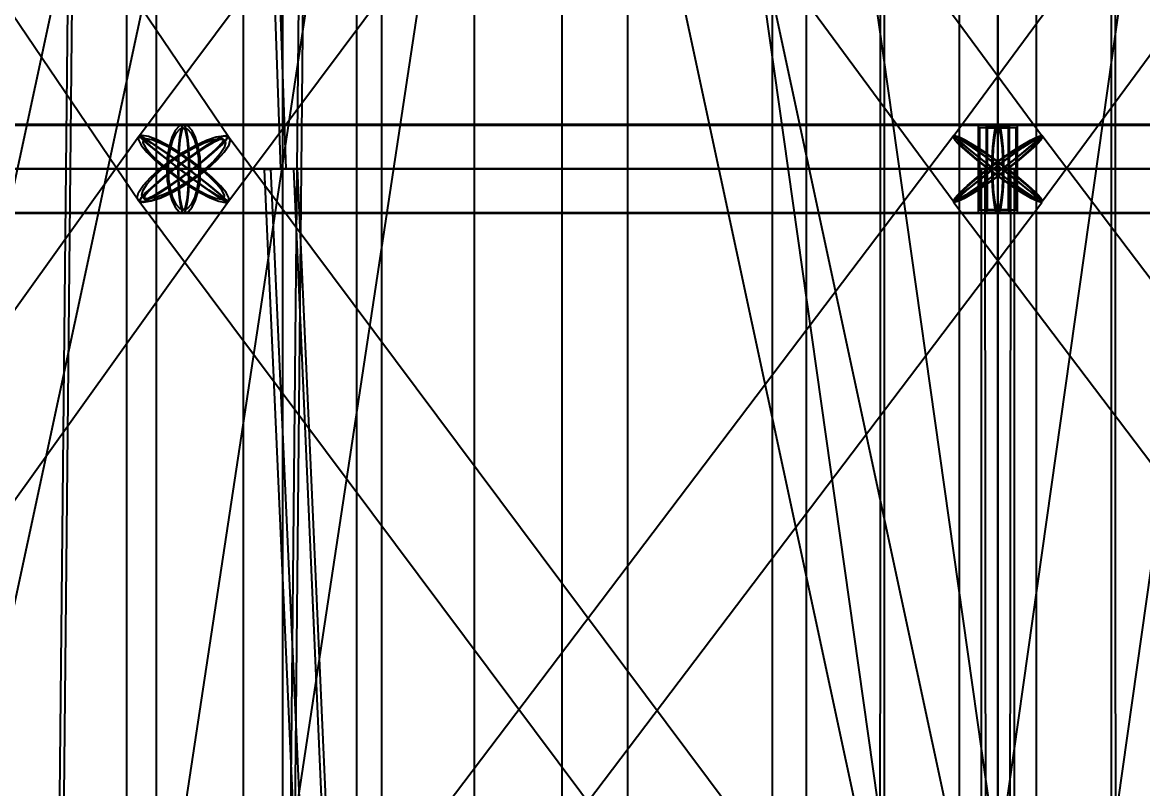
# Model space of a CAD drawing. Header units: millimetres. Extents: x -123812 to 252100, y -3000 to 639000.
# Drawn here: x -4479 to 665, y 352156 to 355672 of the extents above; entities that cross this region are included whole.
import ezdxf

# ---------------------------------------------------------------- set-up
doc = ezdxf.new("R2010")
doc.units = ezdxf.units.MM
for name, color, linetype, lineweight in [('D-BMK-AXIS', 7, 'Continuous', 13), ('D-STR-CORE', 7, 'Continuous', 25), ('D-STR-DECK', 7, 'Continuous', 25), ('D-STR-DIM', 7, 'Continuous', 13), ('D-STR-STRC', 7, 'Continuous', 25)]:
    doc.layers.add(name, color=color, linetype=linetype, lineweight=lineweight)
doc.styles.add('OpenSansCondensed-Light', font='OpenSansCondensed-Light.ttf')
doc.styles.add('TOWER_UNICODE', font='Arial Unicode.ttf')
doc.dimstyles.new('EZDXF', dxfattribs={"dimtxt": 0.25, "dimasz": 0.175, "dimexe": 0.375, "dimexo": 0.125, "dimgap": 0.1, "dimtad": 1, "dimlfac": 100, "dimzin": 12, "dimdsep": 46, "dimtxsty": 'OpenSansCondensed-Light', "dimblk": 'ARCHTICK', "dimcen": 2.5, "dimazin": 3, "dimtfac": 0.5, "dimtmove": 2, "dimatfit": 3})

# ---------------------------------------------------------------- blocks, each defined once
blk = doc.blocks.new('_ARCHTICK')
at = {"color": 0, "linetype": 'BYBLOCK', "const_width": 0.15}
blk.add_lwpolyline([(-0.5, -0.5), (0.5, 0.5)], dxfattribs=at)

msp = doc.modelspace()

# ---------------------------------------------------------------- linework, layer by layer
at = {"layer": 'D-BMK-AXIS'}
msp.add_line((0, -3000), (0, 639000), dxfattribs=at)
at = {"layer": 'D-STR-CORE'}
for points in [[(-4000, 100000), (-4000, 375000), (-3284.1, 375000), (-3284.1, 100000)], [(-4000, 100000), (-4000, 375000), (-3284.1, 375000), (-3284.1, 100000)], [(-3863.7, 100000), (-3863.7, 375000), (-2944.5, 375000), (-2944.5, 100000)], [(-3863.7, 100000), (-3863.7, 375000), (-2944.5, 375000), (-2944.5, 100000)], [(-3464.1, 100000), (-3464.1, 375000), (-2404.2, 375000), (-2404.2, 100000)], [(-3464.1, 100000), (-3464.1, 375000), (-2404.2, 375000), (-2404.2, 100000)], [(-2828.4, 100000), (-2828.4, 375000), (-1700, 375000), (-1700, 100000)], [(-2828.4, 100000), (-2828.4, 375000), (-1700, 375000), (-1700, 100000)], [(-2000, 100000), (-2000, 375000), (-880, 375000), (-880, 100000)], [(-2000, 100000), (-2000, 375000), (-880, 375000), (-880, 100000)], [(-1035.3, 100000), (-1035.3, 375000), (0, 375000), (0, 100000)], [(-1035.3, 100000), (-1035.3, 375000), (0, 375000), (0, 100000)], [(0, 100000), (0, 375000), (1035.3, 375000), (1035.3, 100000)], [(0, 100000), (0, 375000), (1035.3, 375000), (1035.3, 100000)]]:
    msp.add_lwpolyline(points, close=True, dxfattribs=at)
at = {"layer": 'D-STR-DECK'}
for points in [[(-6527.8, 355000), (-7505.8, 369000), (-7479.9, 371000), (-3748.7, 371000), (-3761.8, 369000), (-3268.6, 355000)], [(-6527.8, 355000), (-7505.8, 369000), (-7479.9, 371000), (-3748.7, 371000), (-3761.8, 369000), (-3268.6, 355000)], [(-3292.1, 355000), (-3785.3, 369000), (-3772.2, 371000), (0, 371000), (0, 369000), (0, 355000)], [(-3292.1, 355000), (-3785.3, 369000), (-3772.2, 371000), (0, 371000), (0, 369000), (0, 355000)], [(0, 355000), (0, 369000), (0, 371000), (3772.2, 371000), (3785.3, 369000), (3292.1, 355000)], [(0, 355000), (0, 369000), (0, 371000), (3772.2, 371000), (3785.3, 369000), (3292.1, 355000)], [(-6028.7, 350000), (-6470.4, 355000), (-3340.4, 355000), (-3111.6, 350000)], [(-6028.7, 350000), (-6470.4, 355000), (-3340.4, 355000), (-3111.6, 350000)], [(-2468.1, 334996.6), (-3367, 354996.6), (-3217.2, 355003.4), (-2318.3, 335003.4)], [(-2468.1, 334996.6), (-3367, 354996.6), (-3217.2, 355003.4), (-2318.3, 335003.4)], [(-3012.5, 350000), (-3233.2, 355000), (-59.2, 355000), (-55.2, 350000)], [(-3012.5, 350000), (-3233.2, 355000), (-59.2, 355000), (-55.2, 350000)], [(-75, 335000), (-75, 355000), (75, 355000), (75, 335000)], [(-75, 335000), (-75, 355000), (75, 355000), (75, 335000)], [(55.2, 350000), (59.2, 355000), (3233.2, 355000), (3012.5, 350000)], [(55.2, 350000), (59.2, 355000), (3233.2, 355000), (3012.5, 350000)]]:
    msp.add_lwpolyline(points, close=True, dxfattribs=at)
at = {"layer": 'D-STR-STRC'}
for points in [[(-5568.1, 374958), (-198.7, 349958), (-192, 349952.9), (-172.1, 349951.1), (-140.5, 349952.6), (-99.4, 349957.3), (-51.4, 349965), (0, 349975), (51.4, 349986.7), (99.4, 349999.4), (140.5, 350012), (172.1, 350023.9), (192, 350034.1), (198.7, 350042), (-5170.6, 375042)], [(-198.7, 375042), (-5568.1, 350042), (-5561.3, 350034.1), (-5541.5, 350023.9), (-5509.9, 350012), (-5468.7, 349999.4), (-5420.8, 349986.7), (-5369.4, 349975), (-5317.9, 349965), (-5270, 349957.3), (-5228.8, 349952.6), (-5197.2, 349951.1), (-5177.4, 349952.9), (-5170.6, 349958), (198.7, 374958)], [(-251.1, 375037.8), (-4040, 350037.8), (-4031.4, 350031.4), (-4006.3, 350022.9), (-3966.4, 350012.8), (-3914.4, 350001.8), (-3853.8, 349990.7), (-3788.8, 349980.3), (-3723.8, 349971.2), (-3663.2, 349964), (-3611.2, 349959.3), (-3571.3, 349957.4), (-3546.2, 349958.4), (-3537.7, 349962.2), (251.1, 374962.2)], [(-3788.7, 374964.5), (-251.5, 349964.5), (-242.9, 349962), (-217.8, 349962), (-177.8, 349964.6), (-125.8, 349969.6), (-65.1, 349976.7), (0, 349985.4), (65.1, 349995.1), (125.8, 350005.1), (177.8, 350014.8), (217.8, 350023.4), (242.9, 350030.5), (251.5, 350035.5), (-3285.7, 375035.5)], [(3285.7, 375035.6), (-251.5, 350035.6), (-242.9, 350034.1), (-217.8, 350030.4), (-177.8, 350024.5), (-125.7, 350017), (-65.1, 350008.3), (0, 349999.1), (65.1, 349989.9), (125.7, 349981.4), (177.8, 349974.2), (217.8, 349968.7), (242.9, 349965.4), (251.5, 349964.4), (3788.7, 374964.4)], [(-7330.5, 359852.8), (-3944, 354852.8), (-3922, 354847.6), (-3887.5, 354852.8), (-3842.8, 354868), (-3791.1, 354892.2), (-3735.7, 354923.8), (-3680.6, 354960.6), (-3629.4, 355000), (-3585.6, 355039.4), (-3552.2, 355076.2), (-3531.6, 355107.8), (-3525, 355132), (-3533, 355147.2), (-6919.5, 360147.2)], [(-202.6, 360152.4), (-3941, 355152.4), (-3939.4, 355147.2), (-3924, 355132), (-3896, 355107.8), (-3857.2, 355076.2), (-3810.4, 355039.4), (-3758.7, 355000), (-3705.6, 354960.6), (-3654.7, 354923.8), (-3609.5, 354892.2), (-3573.2, 354868), (-3548.1, 354852.8), (-3535.9, 354847.6), (202.6, 359847.6)], [(-3893.1, 359852.8), (-204.9, 354852.8), (-199.8, 354847.6), (-181.1, 354852.8), (-150, 354868), (-108.7, 354892.2), (-60, 354923.8), (-7.2, 354960.6), (46.1, 355000), (96.2, 355039.4), (139.8, 355076.2), (173.9, 355107.8), (196.1, 355132), (204.9, 355147.2), (-3483.2, 360147.2)], [(3483.2, 360147.2), (-204.9, 355147.2), (-196.1, 355132), (-173.9, 355107.8), (-139.8, 355076.2), (-96.2, 355039.4), (-46.1, 355000), (7.2, 354960.6), (60, 354923.8), (108.7, 354892.2), (150, 354868), (181.1, 354852.8), (199.8, 354847.6), (204.9, 354852.8), (3893.1, 359852.8)], [(-7222.2, 354796.8), (-3738.5, 354796.8), (-3718.4, 354803.7), (-3699.6, 354824), (-3683.5, 354856.3), (-3671.2, 354898.4), (-3663.4, 354947.4), (-3660.7, 355000), (-3663.4, 355052.6), (-3671.2, 355101.6), (-3683.5, 355143.7), (-3699.6, 355176), (-3718.4, 355196.3), (-3738.5, 355203.2), (-7222.2, 355203.2)], [(-7222.2, 354796.8), (-3738.5, 354796.8), (-3718.4, 354803.7), (-3699.6, 354824), (-3683.5, 354856.3), (-3671.2, 354898.4), (-3663.4, 354947.4), (-3660.7, 355000), (-3663.4, 355052.6), (-3671.2, 355101.6), (-3683.5, 355143.7), (-3699.6, 355176), (-3718.4, 355196.3), (-3738.5, 355203.2), (-7222.2, 355203.2)], [(3738.5, 355203.2), (0, 355203.2), (-6.9, 355196.3), (-13.3, 355176), (-18.8, 355143.7), (-23, 355101.6), (-25.6, 355052.6), (-26.5, 355000), (-25.6, 354947.4), (-23, 354898.4), (-18.8, 354856.3), (-13.3, 354824), (-6.9, 354803.7), (0, 354796.8), (3738.5, 354796.8)], [(3738.5, 355203.2), (0, 355203.2), (-6.9, 355196.3), (-13.3, 355176), (-18.8, 355143.7), (-23, 355101.6), (-25.6, 355052.6), (-26.5, 355000), (-25.6, 354947.4), (-23, 354898.4), (-18.8, 354856.3), (-13.3, 354824), (-6.9, 354803.7), (0, 354796.8), (3738.5, 354796.8)], [(-7113.4, 349851.5), (-3532.4, 354851.5), (-3530.9, 354866.9), (-3543.6, 354891.3), (-3569.5, 354923.1), (-3606.9, 354960.2), (-3653.3, 355000), (-3705.5, 355039.8), (-3760, 355076.9), (-3813, 355108.7), (-3860.9, 355133.1), (-3900.5, 355148.5), (-3929, 355153.7), (-3944.5, 355148.5), (-7525.5, 350148.5)], [(-3587.3, 349846.3), (201.6, 354846.3), (200, 354851.5), (184.7, 354866.9), (156.9, 354891.3), (118.4, 354923.1), (71.8, 354960.2), (20.3, 355000), (-32.5, 355039.8), (-83.2, 355076.9), (-128.1, 355108.7), (-164.4, 355133.1), (-189.4, 355148.5), (-201.6, 355153.7), (-3990.4, 350153.7)], [(204, 350148.5), (-3534.5, 355148.5), (-3539.6, 355153.7), (-3558.3, 355148.5), (-3589.2, 355133.1), (-3630.3, 355108.7), (-3678.8, 355076.9), (-3731.3, 355039.8), (-3784.4, 355000), (-3834.3, 354960.2), (-3877.7, 354923.1), (-3911.6, 354891.3), (-3933.7, 354866.9), (-3942.5, 354851.5), (-204, 349851.5)], [(3990.4, 350153.7), (201.6, 355153.7), (189.4, 355148.5), (164.4, 355133.1), (128.1, 355108.7), (83.2, 355076.9), (32.5, 355039.8), (-20.3, 355000), (-71.8, 354960.2), (-118.4, 354923.1), (-156.9, 354891.3), (-184.7, 354866.9), (-200, 354851.5), (-201.6, 354846.3), (3587.3, 349846.3)]]:
    msp.add_lwpolyline(points, dxfattribs=at)
for points in [[(-177.8, 350000), (177.8, 350000), (177.8, 375000), (-177.8, 375000)], [(-177.8, 350000), (177.8, 350000), (177.8, 375000), (-177.8, 375000)], [(-4279.3, 355000), (-3197.7, 355000), (-3148.6, 360000), (-4227.8, 360000)], [(-4259.8, 355000), (-3217.2, 355000), (-3167.3, 360000), (-4209, 360000)], [(-540.8, 355000), (540.8, 355000), (539.6, 360000), (-539.6, 360000)], [(-540.8, 355000), (540.8, 355000), (539.6, 360000), (-539.6, 360000)], [(-521.3, 355000), (521.3, 355000), (520.9, 360000), (-520.9, 360000)], [(-6553.2, 354800), (89.8, 354800), (89.8, 355200), (-6553.2, 355200)], [(-6515.1, 354800), (51.8, 354800), (51.8, 355200), (-6515.1, 355200)], [(-6515.1, 354800), (51.8, 354800), (51.8, 355200), (-6515.1, 355200)], [(-3816.3, 355000), (-3813.6, 354947.4), (-3805.8, 354898.4), (-3793.5, 354856.3), (-3777.4, 354824), (-3758.6, 354803.7), (-3738.5, 354796.8), (-3718.4, 354803.7), (-3699.6, 354824), (-3683.5, 354856.3), (-3671.2, 354898.4), (-3663.4, 354947.4), (-3660.7, 355000), (-3663.4, 355052.6), (-3671.2, 355101.6), (-3683.5, 355143.7), (-3699.6, 355176), (-3718.4, 355196.3), (-3738.5, 355203.2), (-3758.6, 355196.3), (-3777.4, 355176), (-3793.5, 355143.7), (-3805.8, 355101.6), (-3813.6, 355052.6)], [(-3816.3, 355000), (-3813.6, 354947.4), (-3805.8, 354898.4), (-3793.5, 354856.3), (-3777.4, 354824), (-3758.6, 354803.7), (-3738.5, 354796.8), (-3718.4, 354803.7), (-3699.6, 354824), (-3683.5, 354856.3), (-3671.2, 354898.4), (-3663.4, 354947.4), (-3660.7, 355000), (-3663.4, 355052.6), (-3671.2, 355101.6), (-3683.5, 355143.7), (-3699.6, 355176), (-3718.4, 355196.3), (-3738.5, 355203.2), (-3758.6, 355196.3), (-3777.4, 355176), (-3793.5, 355143.7), (-3805.8, 355101.6), (-3813.6, 355052.6)], [(-3810.1, 355000), (-3807.7, 354951.5), (-3800.5, 354906.4), (-3789.2, 354867.6), (-3774.3, 354837.9), (-3757, 354819.2), (-3738.5, 354812.8), (-3720, 354819.2), (-3702.7, 354837.9), (-3687.8, 354867.6), (-3676.5, 354906.4), (-3669.3, 354951.5), (-3666.9, 355000), (-3669.3, 355048.5), (-3676.5, 355093.6), (-3687.8, 355132.4), (-3702.7, 355162.1), (-3720, 355180.8), (-3738.5, 355187.2), (-3757, 355180.8), (-3774.3, 355162.1), (-3789.2, 355132.4), (-3800.5, 355093.6), (-3807.7, 355048.5)], [(-3810.1, 355000), (-3807.7, 354951.5), (-3800.5, 354906.4), (-3789.2, 354867.6), (-3774.3, 354837.9), (-3757, 354819.2), (-3738.5, 354812.8), (-3720, 354819.2), (-3702.7, 354837.9), (-3687.8, 354867.6), (-3676.5, 354906.4), (-3669.3, 354951.5), (-3666.9, 355000), (-3669.3, 355048.5), (-3676.5, 355093.6), (-3687.8, 355132.4), (-3702.7, 355162.1), (-3720, 355180.8), (-3738.5, 355187.2), (-3757, 355180.8), (-3774.3, 355162.1), (-3789.2, 355132.4), (-3800.5, 355093.6), (-3807.7, 355048.5)], [(-3765, 355000), (-3764.1, 354947.4), (-3761.5, 354898.4), (-3757.3, 354856.3), (-3751.8, 354824), (-3745.4, 354803.7), (-3738.5, 354796.8), (0, 354796.8), (6.9, 354803.7), (13.3, 354824), (18.8, 354856.3), (23, 354898.4), (25.6, 354947.4), (26.5, 355000), (25.6, 355052.6), (23, 355101.6), (18.8, 355143.7), (13.3, 355176), (6.9, 355196.3), (0, 355203.2), (-3738.5, 355203.2), (-3745.4, 355196.3), (-3751.8, 355176), (-3757.3, 355143.7), (-3761.5, 355101.6), (-3764.1, 355052.6)], [(-3765, 355000), (-3764.1, 354947.4), (-3761.5, 354898.4), (-3757.3, 354856.3), (-3751.8, 354824), (-3745.4, 354803.7), (-3738.5, 354796.8), (-3731.6, 354803.7), (-3725.2, 354824), (-3719.7, 354856.3), (-3715.5, 354898.4), (-3712.9, 354947.4), (-3712, 355000), (-3712.9, 355052.6), (-3715.5, 355101.6), (-3719.7, 355143.7), (-3725.2, 355176), (-3731.6, 355196.3), (-3738.5, 355203.2), (-3745.4, 355196.3), (-3751.8, 355176), (-3757.3, 355143.7), (-3761.5, 355101.6), (-3764.1, 355052.6)], [(-3765, 355000), (-3764.1, 354947.4), (-3761.5, 354898.4), (-3757.3, 354856.3), (-3751.8, 354824), (-3745.4, 354803.7), (-3738.5, 354796.8), (0, 354796.8), (6.9, 354803.7), (13.3, 354824), (18.8, 354856.3), (23, 354898.4), (25.6, 354947.4), (26.5, 355000), (25.6, 355052.6), (23, 355101.6), (18.8, 355143.7), (13.3, 355176), (6.9, 355196.3), (0, 355203.2), (-3738.5, 355203.2), (-3745.4, 355196.3), (-3751.8, 355176), (-3757.3, 355143.7), (-3761.5, 355101.6), (-3764.1, 355052.6)], [(-3765, 355000), (-3764.1, 354947.4), (-3761.5, 354898.4), (-3757.3, 354856.3), (-3751.8, 354824), (-3745.4, 354803.7), (-3738.5, 354796.8), (-3731.6, 354803.7), (-3725.2, 354824), (-3719.7, 354856.3), (-3715.5, 354898.4), (-3712.9, 354947.4), (-3712, 355000), (-3712.9, 355052.6), (-3715.5, 355101.6), (-3719.7, 355143.7), (-3725.2, 355176), (-3731.6, 355196.3), (-3738.5, 355203.2), (-3745.4, 355196.3), (-3751.8, 355176), (-3757.3, 355143.7), (-3761.5, 355101.6), (-3764.1, 355052.6)], [(-3762.9, 355000), (-3762.1, 354951.5), (-3759.7, 354906.4), (-3755.8, 354867.6), (-3750.7, 354837.9), (-3744.8, 354819.2), (-3738.5, 354812.8), (-3732.2, 354819.2), (-3726.3, 354837.9), (-3721.2, 354867.6), (-3717.3, 354906.4), (-3714.9, 354951.5), (-3714.1, 355000), (-3714.9, 355048.5), (-3717.3, 355093.6), (-3721.2, 355132.4), (-3726.3, 355162.1), (-3732.2, 355180.8), (-3738.5, 355187.2), (-3744.8, 355180.8), (-3750.7, 355162.1), (-3755.8, 355132.4), (-3759.7, 355093.6), (-3762.1, 355048.5)], [(-3762.9, 355000), (-3762.1, 354951.5), (-3759.7, 354906.4), (-3755.8, 354867.6), (-3750.7, 354837.9), (-3744.8, 354819.2), (-3738.5, 354812.8), (-3732.2, 354819.2), (-3726.3, 354837.9), (-3721.2, 354867.6), (-3717.3, 354906.4), (-3714.9, 354951.5), (-3714.1, 355000), (-3714.9, 355048.5), (-3717.3, 355093.6), (-3721.2, 355132.4), (-3726.3, 355162.1), (-3732.2, 355180.8), (-3738.5, 355187.2), (-3744.8, 355180.8), (-3750.7, 355162.1), (-3755.8, 355132.4), (-3759.7, 355093.6), (-3762.1, 355048.5)], [(89.8, 355200), (-89.8, 355200), (-89.8, 354800), (89.8, 354800)], [(84.4, 355188), (-84.4, 355188), (-84.4, 354812), (84.4, 354812)], [(51.8, 355200), (-51.8, 355200), (-51.8, 354800), (51.8, 354800)], [(51.8, 355200), (-51.8, 355200), (-51.8, 354800), (51.8, 354800)], [(-51.8, 354800), (6515.1, 354800), (6515.1, 355200), (-51.8, 355200)], [(-51.8, 355200), (51.8, 355200), (51.8, 354800), (-51.8, 354800)], [(-51.8, 354800), (6515.1, 354800), (6515.1, 355200), (-51.8, 355200)], [(-51.8, 355200), (51.8, 355200), (51.8, 354800), (-51.8, 354800)], [(48.7, 355188), (-48.7, 355188), (-48.7, 354812), (48.7, 354812)], [(48.7, 355188), (-48.7, 355188), (-48.7, 354812), (48.7, 354812)], [(-48.7, 355188), (48.7, 355188), (48.7, 354812), (-48.7, 354812)], [(-48.7, 355188), (48.7, 355188), (48.7, 354812), (-48.7, 354812)], [(-26.5, 355000), (-25.6, 354947.4), (-23, 354898.4), (-18.8, 354856.3), (-13.3, 354824), (-6.9, 354803.7), (0, 354796.8), (6.9, 354803.7), (13.3, 354824), (18.8, 354856.3), (23, 354898.4), (25.6, 354947.4), (26.5, 355000), (25.6, 355052.6), (23, 355101.6), (18.8, 355143.7), (13.3, 355176), (6.9, 355196.3), (0, 355203.2), (-6.9, 355196.3), (-13.3, 355176), (-18.8, 355143.7), (-23, 355101.6), (-25.6, 355052.6)], [(-26.5, 355000), (-25.6, 354947.4), (-23, 354898.4), (-18.8, 354856.3), (-13.3, 354824), (-6.9, 354803.7), (0, 354796.8), (6.9, 354803.7), (13.3, 354824), (18.8, 354856.3), (23, 354898.4), (25.6, 354947.4), (26.5, 355000), (25.6, 355052.6), (23, 355101.6), (18.8, 355143.7), (13.3, 355176), (6.9, 355196.3), (0, 355203.2), (-6.9, 355196.3), (-13.3, 355176), (-18.8, 355143.7), (-23, 355101.6), (-25.6, 355052.6)], [(26.5, 355000), (25.6, 354947.4), (23, 354898.4), (18.8, 354856.3), (13.3, 354824), (6.9, 354803.7), (0, 354796.8), (-6.9, 354803.7), (-13.3, 354824), (-18.8, 354856.3), (-23, 354898.4), (-25.6, 354947.4), (-26.5, 355000), (-25.6, 355052.6), (-23, 355101.6), (-18.8, 355143.7), (-13.3, 355176), (-6.9, 355196.3), (0, 355203.2), (6.9, 355196.3), (13.3, 355176), (18.8, 355143.7), (23, 355101.6), (25.6, 355052.6)], [(26.5, 355000), (25.6, 354947.4), (23, 354898.4), (18.8, 354856.3), (13.3, 354824), (6.9, 354803.7), (0, 354796.8), (-6.9, 354803.7), (-13.3, 354824), (-18.8, 354856.3), (-23, 354898.4), (-25.6, 354947.4), (-26.5, 355000), (-25.6, 355052.6), (-23, 355101.6), (-18.8, 355143.7), (-13.3, 355176), (-6.9, 355196.3), (0, 355203.2), (6.9, 355196.3), (13.3, 355176), (18.8, 355143.7), (23, 355101.6), (25.6, 355052.6)], [(-24.4, 355000), (-23.6, 354951.5), (-21.2, 354906.4), (-17.3, 354867.6), (-12.2, 354837.9), (-6.3, 354819.2), (0, 354812.8), (6.3, 354819.2), (12.2, 354837.9), (17.3, 354867.6), (21.2, 354906.4), (23.6, 354951.5), (24.4, 355000), (23.6, 355048.5), (21.2, 355093.6), (17.3, 355132.4), (12.2, 355162.1), (6.3, 355180.8), (0, 355187.2), (-6.3, 355180.8), (-12.2, 355162.1), (-17.3, 355132.4), (-21.2, 355093.6), (-23.6, 355048.5)], [(-24.4, 355000), (-23.6, 354951.5), (-21.2, 354906.4), (-17.3, 354867.6), (-12.2, 354837.9), (-6.3, 354819.2), (0, 354812.8), (6.3, 354819.2), (12.2, 354837.9), (17.3, 354867.6), (21.2, 354906.4), (23.6, 354951.5), (24.4, 355000), (23.6, 355048.5), (21.2, 355093.6), (17.3, 355132.4), (12.2, 355162.1), (6.3, 355180.8), (0, 355187.2), (-6.3, 355180.8), (-12.2, 355162.1), (-17.3, 355132.4), (-21.2, 355093.6), (-23.6, 355048.5)], [(24.4, 355000), (23.6, 354951.5), (21.2, 354906.4), (17.3, 354867.6), (12.2, 354837.9), (6.3, 354819.2), (0, 354812.8), (-6.3, 354819.2), (-12.2, 354837.9), (-17.3, 354867.6), (-21.2, 354906.4), (-23.6, 354951.5), (-24.4, 355000), (-23.6, 355048.5), (-21.2, 355093.6), (-17.3, 355132.4), (-12.2, 355162.1), (-6.3, 355180.8), (0, 355187.2), (6.3, 355180.8), (12.2, 355162.1), (17.3, 355132.4), (21.2, 355093.6), (23.6, 355048.5)], [(24.4, 355000), (23.6, 354951.5), (21.2, 354906.4), (17.3, 354867.6), (12.2, 354837.9), (6.3, 354819.2), (0, 354812.8), (-6.3, 354819.2), (-12.2, 354837.9), (-17.3, 354867.6), (-21.2, 354906.4), (-23.6, 354951.5), (-24.4, 355000), (-23.6, 355048.5), (-21.2, 355093.6), (-17.3, 355132.4), (-12.2, 355162.1), (-6.3, 355180.8), (0, 355187.2), (6.3, 355180.8), (12.2, 355162.1), (17.3, 355132.4), (21.2, 355093.6), (23.6, 355048.5)], [(-3629.4, 355000), (-3680.6, 354960.6), (-3735.7, 354923.8), (-3791.1, 354892.2), (-3842.8, 354868), (-3887.5, 354852.8), (-3922, 354847.6), (-3944, 354852.8), (-3952, 354868), (-3945.4, 354892.2), (-3924.8, 354923.8), (-3891.4, 354960.6), (-3847.6, 355000), (-3796.4, 355039.4), (-3741.3, 355076.2), (-3685.9, 355107.8), (-3634.2, 355132), (-3589.5, 355147.2), (-3555, 355152.4), (-3533, 355147.2), (-3525, 355132), (-3531.6, 355107.8), (-3552.2, 355076.2), (-3585.6, 355039.4)], [(-3823.7, 355000), (-3771.5, 354960.2), (-3717, 354923.1), (-3664, 354891.3), (-3616.1, 354866.9), (-3576.5, 354851.5), (-3548, 354846.3), (-3532.4, 354851.5), (-3530.9, 354866.9), (-3543.6, 354891.3), (-3569.5, 354923.1), (-3606.9, 354960.2), (-3653.3, 355000), (-3705.5, 355039.8), (-3760, 355076.9), (-3813, 355108.7), (-3860.9, 355133.1), (-3900.5, 355148.5), (-3929, 355153.7), (-3944.5, 355148.5), (-3946.1, 355133.1), (-3933.4, 355108.7), (-3907.5, 355076.9), (-3870.1, 355039.8)], [(-3784.4, 355000), (-3834.3, 354960.2), (-3877.7, 354923.1), (-3911.6, 354891.3), (-3933.7, 354866.9), (-3942.5, 354851.5), (-3937.4, 354846.3), (-3918.7, 354851.5), (-3887.8, 354866.9), (-3846.7, 354891.3), (-3798.2, 354923.1), (-3745.7, 354960.2), (-3692.6, 355000), (-3642.7, 355039.8), (-3599.3, 355076.9), (-3565.4, 355108.7), (-3543.3, 355133.1), (-3534.5, 355148.5), (-3539.6, 355153.7), (-3558.3, 355148.5), (-3589.2, 355133.1), (-3630.3, 355108.7), (-3678.8, 355076.9), (-3731.3, 355039.8)], [(-3718.3, 355000), (-3666.6, 354960.6), (-3619.8, 354923.8), (-3581, 354892.2), (-3553, 354868), (-3537.6, 354852.8), (-3535.9, 354847.6), (-3548.1, 354852.8), (-3573.2, 354868), (-3609.5, 354892.2), (-3654.7, 354923.8), (-3705.6, 354960.6), (-3758.7, 355000), (-3810.4, 355039.4), (-3857.2, 355076.2), (-3896, 355107.8), (-3924, 355132), (-3939.4, 355147.2), (-3941, 355152.4), (-3928.9, 355147.2), (-3903.8, 355132), (-3867.5, 355107.8), (-3822.3, 355076.2), (-3771.4, 355039.4)], [(-3640.1, 355000), (-3686.3, 354964.4), (-3736, 354931.3), (-3785.9, 354902.8), (-3832.6, 354881), (-3872.8, 354867.3), (-3903.9, 354862.6), (-3923.7, 354867.3), (-3931, 354881), (-3925, 354902.8), (-3906.4, 354931.3), (-3876.4, 354964.4), (-3836.9, 355000), (-3790.7, 355035.6), (-3741, 355068.7), (-3691.1, 355097.2), (-3644.4, 355119), (-3604.2, 355132.7), (-3573.1, 355137.4), (-3553.2, 355132.7), (-3546, 355119), (-3552, 355097.2), (-3570.6, 355068.7), (-3600.6, 355035.6)], [(-3815.3, 355000), (-3768.2, 354964.1), (-3719.1, 354930.7), (-3671.4, 354902), (-3628.2, 354880), (-3592.5, 354866.1), (-3566.7, 354861.4), (-3552.7, 354866.1), (-3551.4, 354880), (-3562.8, 354902), (-3586.1, 354930.7), (-3619.9, 354964.1), (-3661.7, 355000), (-3708.8, 355035.9), (-3757.9, 355069.3), (-3805.6, 355098), (-3848.8, 355120), (-3884.5, 355133.9), (-3910.2, 355138.6), (-3924.3, 355133.9), (-3925.6, 355120), (-3914.2, 355098), (-3890.9, 355069.3), (-3857.1, 355035.9)], [(-3779.9, 355000), (-3824.9, 354964.1), (-3864, 354930.7), (-3894.5, 354902), (-3914.5, 354880), (-3922.4, 354866.1), (-3917.8, 354861.4), (-3901, 354866.1), (-3873.1, 354880), (-3836, 354902), (-3792.3, 354930.7), (-3744.9, 354964.1), (-3697.1, 355000), (-3652.1, 355035.9), (-3613, 355069.3), (-3582.5, 355098), (-3562.5, 355120), (-3554.6, 355133.9), (-3559.2, 355138.6), (-3576, 355133.9), (-3603.9, 355120), (-3641, 355098), (-3684.7, 355069.3), (-3732, 355035.9)], [(-3720.3, 355000), (-3673.7, 354964.4), (-3631.4, 354931.3), (-3596.5, 354902.8), (-3571.3, 354881), (-3557.4, 354867.3), (-3555.9, 354862.6), (-3566.8, 354867.3), (-3589.4, 354881), (-3622.2, 354902.8), (-3662.9, 354931.3), (-3708.8, 354964.4), (-3756.7, 355000), (-3803.3, 355035.6), (-3845.5, 355068.7), (-3880.5, 355097.2), (-3905.7, 355119), (-3919.6, 355132.7), (-3921.1, 355137.4), (-3910.2, 355132.7), (-3887.6, 355119), (-3854.8, 355097.2), (-3814.1, 355068.7), (-3768.2, 355035.6)], [(46.1, 355000), (-7.2, 354960.6), (-60, 354923.8), (-108.7, 354892.2), (-150, 354868), (-181.1, 354852.8), (-199.8, 354847.6), (-204.9, 354852.8), (-196.1, 354868), (-173.9, 354892.2), (-139.8, 354923.8), (-96.2, 354960.6), (-46.1, 355000), (7.2, 355039.4), (60, 355076.2), (108.7, 355107.8), (150, 355132), (181.1, 355147.2), (199.8, 355152.4), (204.9, 355147.2), (196.1, 355132), (173.9, 355107.8), (139.8, 355076.2), (96.2, 355039.4)], [(-46.1, 355000), (7.2, 354960.6), (60, 354923.8), (108.7, 354892.2), (150, 354868), (181.1, 354852.8), (199.8, 354847.6), (204.9, 354852.8), (196.1, 354868), (173.9, 354892.2), (139.8, 354923.8), (96.2, 354960.6), (46.1, 355000), (-7.2, 355039.4), (-60, 355076.2), (-108.7, 355107.8), (-150, 355132), (-181.1, 355147.2), (-199.8, 355152.4), (-204.9, 355147.2), (-196.1, 355132), (-173.9, 355107.8), (-139.8, 355076.2), (-96.2, 355039.4)], [(-20.3, 355000), (32.5, 354960.2), (83.2, 354923.1), (128.1, 354891.3), (164.4, 354866.9), (189.4, 354851.5), (201.6, 354846.3), (200, 354851.5), (184.7, 354866.9), (156.9, 354891.3), (118.4, 354923.1), (71.8, 354960.2), (20.3, 355000), (-32.5, 355039.8), (-83.2, 355076.9), (-128.1, 355108.7), (-164.4, 355133.1), (-189.4, 355148.5), (-201.6, 355153.7), (-200, 355148.5), (-184.7, 355133.1), (-156.9, 355108.7), (-118.4, 355076.9), (-71.8, 355039.8)], [(20.3, 355000), (-32.5, 354960.2), (-83.2, 354923.1), (-128.1, 354891.3), (-164.4, 354866.9), (-189.4, 354851.5), (-201.6, 354846.3), (-200, 354851.5), (-184.7, 354866.9), (-156.9, 354891.3), (-118.4, 354923.1), (-71.8, 354960.2), (-20.3, 355000), (32.5, 355039.8), (83.2, 355076.9), (128.1, 355108.7), (164.4, 355133.1), (189.4, 355148.5), (201.6, 355153.7), (200, 355148.5), (184.7, 355133.1), (156.9, 355108.7), (118.4, 355076.9), (71.8, 355039.8)], [(41.5, 355000), (-6.5, 354964.4), (-54.1, 354931.3), (-98, 354902.8), (-135.3, 354881), (-163.3, 354867.3), (-180.2, 354862.6), (-184.8, 354867.3), (-176.8, 354881), (-156.8, 354902.8), (-126, 354931.3), (-86.7, 354964.4), (-41.5, 355000), (6.5, 355035.6), (54.1, 355068.7), (98, 355097.2), (135.3, 355119), (163.3, 355132.7), (180.2, 355137.4), (184.8, 355132.7), (176.8, 355119), (156.8, 355097.2), (126, 355068.7), (86.7, 355035.6)], [(-41.5, 355000), (6.5, 354964.4), (54.1, 354931.3), (98, 354902.8), (135.3, 354881), (163.3, 354867.3), (180.2, 354862.6), (184.8, 354867.3), (176.8, 354881), (156.8, 354902.8), (126, 354931.3), (86.7, 354964.4), (41.5, 355000), (-6.5, 355035.6), (-54.1, 355068.7), (-98, 355097.2), (-135.3, 355119), (-163.3, 355132.7), (-180.2, 355137.4), (-184.8, 355132.7), (-176.8, 355119), (-156.8, 355097.2), (-126, 355068.7), (-86.7, 355035.6)], [(-18.3, 355000), (29.3, 354964.1), (75, 354930.7), (115.5, 354902), (148.2, 354880), (170.8, 354866.1), (181.7, 354861.4), (180.3, 354866.1), (166.5, 354880), (141.5, 354902), (106.7, 354930.7), (64.7, 354964.1), (18.3, 355000), (-29.3, 355035.9), (-75, 355069.3), (-115.5, 355098), (-148.2, 355120), (-170.8, 355133.9), (-181.7, 355138.6), (-180.3, 355133.9), (-166.5, 355120), (-141.5, 355098), (-106.7, 355069.3), (-64.7, 355035.9)], [(18.3, 355000), (-29.3, 354964.1), (-75, 354930.7), (-115.5, 354902), (-148.2, 354880), (-170.8, 354866.1), (-181.7, 354861.4), (-180.3, 354866.1), (-166.5, 354880), (-141.5, 354902), (-106.7, 354930.7), (-64.7, 354964.1), (-18.3, 355000), (29.3, 355035.9), (75, 355069.3), (115.5, 355098), (148.2, 355120), (170.8, 355133.9), (181.7, 355138.6), (180.3, 355133.9), (166.5, 355120), (141.5, 355098), (106.7, 355069.3), (64.7, 355035.9)], [(-4330.7, 350000), (-3246.9, 350000), (-3197.7, 355000), (-4279.3, 355000)], [(-4310.6, 350000), (-3267, 350000), (-3217.2, 355000), (-4259.8, 355000)], [(-3197.7, 355000), (-3216.2, 355000), (-3270.2, 355000), (-3356.1, 355000), (-3468.1, 355000), (-3598.5, 355000), (-3738.5, 355000), (-3878.5, 355000), (-4008.9, 355000), (-4120.9, 355000), (-4206.8, 355000), (-4260.8, 355000), (-4279.3, 355000), (-4260.8, 355000), (-4206.8, 355000), (-4120.9, 355000), (-4008.9, 355000), (-3878.5, 355000), (-3738.5, 355000), (-3598.5, 355000), (-3468.1, 355000), (-3356.1, 355000), (-3270.2, 355000), (-3216.2, 355000)], [(-3217.2, 355000), (-3234.9, 355000), (-3287, 355000), (-3369.9, 355000), (-3477.8, 355000), (-3603.6, 355000), (-3738.5, 355000), (-3873.4, 355000), (-3999.2, 355000), (-4107.1, 355000), (-4190, 355000), (-4242.1, 355000), (-4259.8, 355000), (-4242.1, 355000), (-4190, 355000), (-4107.1, 355000), (-3999.2, 355000), (-3873.4, 355000), (-3738.5, 355000), (-3603.6, 355000), (-3477.8, 355000), (-3369.9, 355000), (-3287, 355000), (-3234.9, 355000)], [(-3217.2, 355000), (-3234.9, 355000), (-3287, 355000), (-3369.9, 355000), (-3477.8, 355000), (-3603.6, 355000), (-3738.5, 355000), (-3873.4, 355000), (-3999.2, 355000), (-4107.1, 355000), (-4190, 355000), (-4242.1, 355000), (-4259.8, 355000), (-4242.1, 355000), (-4190, 355000), (-4107.1, 355000), (-3999.2, 355000), (-3873.4, 355000), (-3738.5, 355000), (-3603.6, 355000), (-3477.8, 355000), (-3369.9, 355000), (-3287, 355000), (-3234.9, 355000)], [(-3266, 355000), (-3282.1, 355000), (-3329.3, 355000), (-3404.4, 355000), (-3502.3, 355000), (-3616.2, 355000), (-3738.5, 355000), (-3860.8, 355000), (-3974.7, 355000), (-4072.6, 355000), (-4147.7, 355000), (-4194.9, 355000), (-4211, 355000), (-4194.9, 355000), (-4147.7, 355000), (-4072.6, 355000), (-3974.7, 355000), (-3860.8, 355000), (-3738.5, 355000), (-3616.2, 355000), (-3502.3, 355000), (-3404.4, 355000), (-3329.3, 355000), (-3282.1, 355000)], [(-3266, 355000), (-3282.1, 355000), (-3329.3, 355000), (-3404.4, 355000), (-3502.3, 355000), (-3616.2, 355000), (-3738.5, 355000), (-3860.8, 355000), (-3974.7, 355000), (-4072.6, 355000), (-4147.7, 355000), (-4194.9, 355000), (-4211, 355000), (-4194.9, 355000), (-4147.7, 355000), (-4072.6, 355000), (-3974.7, 355000), (-3860.8, 355000), (-3738.5, 355000), (-3616.2, 355000), (-3502.3, 355000), (-3404.4, 355000), (-3329.3, 355000), (-3282.1, 355000)], [(-541.9, 350000), (541.9, 350000), (540.8, 355000), (-540.8, 355000)], [(-541.9, 350000), (541.9, 350000), (540.8, 355000), (-540.8, 355000)], [(540.8, 355000), (522.3, 355000), (468.3, 355000), (382.4, 355000), (270.4, 355000), (140, 355000), (0, 355000), (-140, 355000), (-270.4, 355000), (-382.4, 355000), (-468.3, 355000), (-522.3, 355000), (-540.8, 355000), (-522.3, 355000), (-468.3, 355000), (-382.4, 355000), (-270.4, 355000), (-140, 355000), (0, 355000), (140, 355000), (270.4, 355000), (382.4, 355000), (468.3, 355000), (522.3, 355000)], [(540.8, 355000), (522.3, 355000), (468.3, 355000), (382.4, 355000), (270.4, 355000), (140, 355000), (0, 355000), (-140, 355000), (-270.4, 355000), (-382.4, 355000), (-468.3, 355000), (-522.3, 355000), (-540.8, 355000), (-522.3, 355000), (-468.3, 355000), (-382.4, 355000), (-270.4, 355000), (-140, 355000), (0, 355000), (140, 355000), (270.4, 355000), (382.4, 355000), (468.3, 355000), (522.3, 355000)], [(-521.8, 350000), (521.8, 350000), (521.3, 355000), (-521.3, 355000)], [(521.3, 355000), (503.6, 355000), (451.5, 355000), (368.6, 355000), (260.7, 355000), (134.9, 355000), (0, 355000), (-134.9, 355000), (-260.7, 355000), (-368.6, 355000), (-451.5, 355000), (-503.6, 355000), (-521.3, 355000), (-503.6, 355000), (-451.5, 355000), (-368.6, 355000), (-260.7, 355000), (-134.9, 355000), (0, 355000), (134.9, 355000), (260.7, 355000), (368.6, 355000), (451.5, 355000), (503.6, 355000)], [(521.3, 355000), (503.6, 355000), (451.5, 355000), (368.6, 355000), (260.7, 355000), (134.9, 355000), (0, 355000), (-134.9, 355000), (-260.7, 355000), (-368.6, 355000), (-451.5, 355000), (-503.6, 355000), (-521.3, 355000), (-503.6, 355000), (-451.5, 355000), (-368.6, 355000), (-260.7, 355000), (-134.9, 355000), (0, 355000), (134.9, 355000), (260.7, 355000), (368.6, 355000), (451.5, 355000), (503.6, 355000)], [(472.5, 355000), (456.4, 355000), (409.2, 355000), (334.1, 355000), (236.2, 355000), (122.3, 355000), (0, 355000), (-122.3, 355000), (-236.2, 355000), (-334.1, 355000), (-409.2, 355000), (-456.4, 355000), (-472.5, 355000), (-456.4, 355000), (-409.2, 355000), (-334.1, 355000), (-236.2, 355000), (-122.3, 355000), (0, 355000), (122.3, 355000), (236.2, 355000), (334.1, 355000), (409.2, 355000), (456.4, 355000)], [(472.5, 355000), (456.4, 355000), (409.2, 355000), (334.1, 355000), (236.2, 355000), (122.3, 355000), (0, 355000), (-122.3, 355000), (-236.2, 355000), (-334.1, 355000), (-409.2, 355000), (-456.4, 355000), (-472.5, 355000), (-456.4, 355000), (-409.2, 355000), (-334.1, 355000), (-236.2, 355000), (-122.3, 355000), (0, 355000), (122.3, 355000), (236.2, 355000), (334.1, 355000), (409.2, 355000), (456.4, 355000)]]:
    msp.add_lwpolyline(points, close=True, dxfattribs=at)

# ---------------------------------------------------------------- dimensions: what is measured, and where the dimension line sits
at = {"layer": 'D-STR-DIM'}
for base, p2 in [((-112000, 0), (0, 634000)), ((187000, 0), (0, 450000)), ((250000, 0), (0, 375000))]:
    msp.add_linear_dim(base=base, p1=(0, 0), p2=p2, angle=90, dimstyle='EZDXF', override={"dimtxt": 8400, "dimasz": 3750, "dimexe": 2100, "dimexo": 1800, "dimgap": 2100, "dimtad": 1, "dimdec": 0, "dimlfac": 1, "dimlunit": 2, "dimtxsty": 'TOWER_UNICODE', "dimclrd": 7, "dimclre": 7, "dimclrt": 7}, dxfattribs=at).render()

doc.saveas('drawing.dxf')
